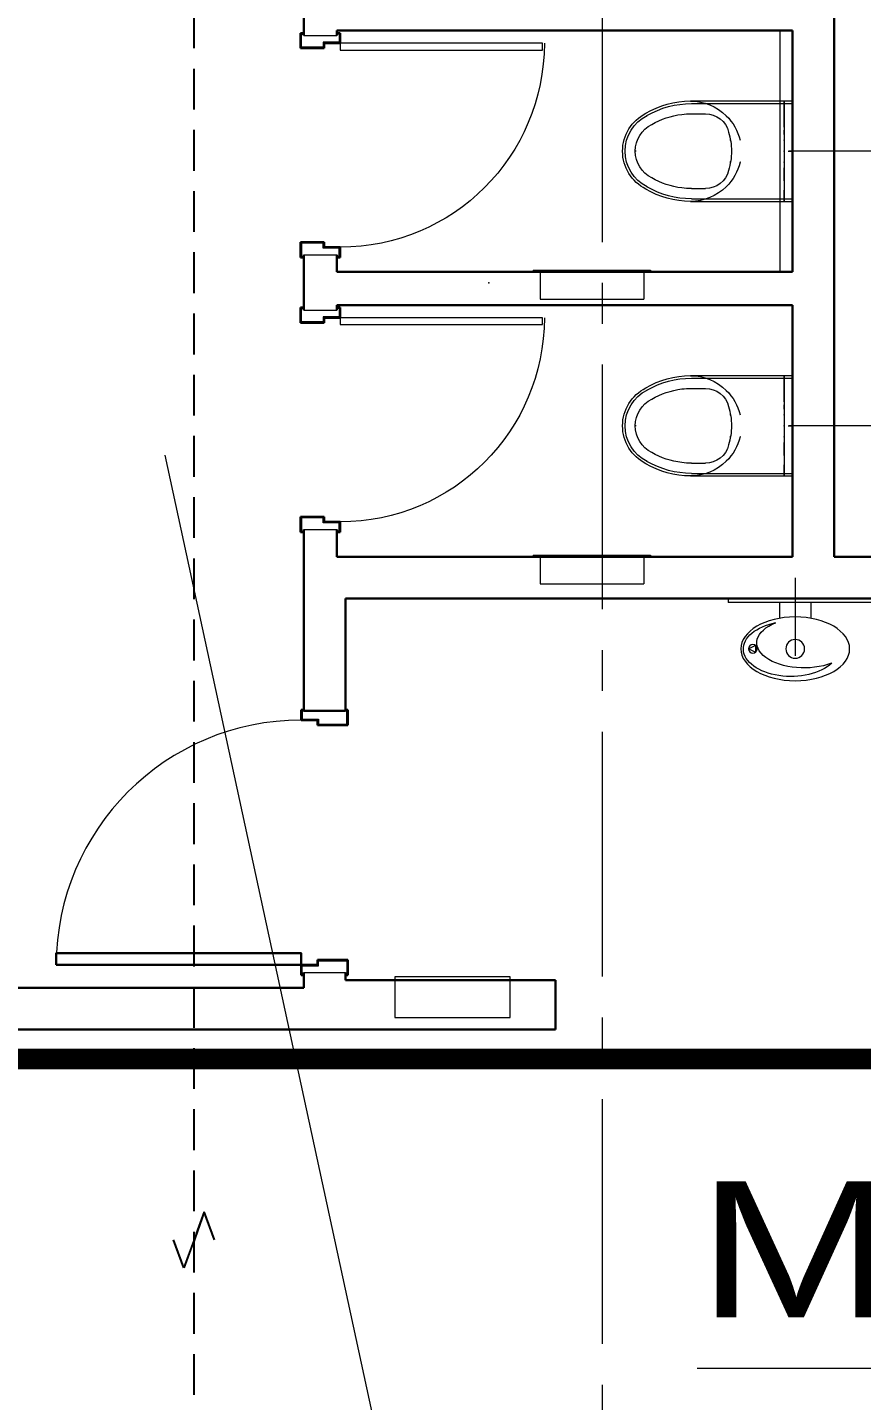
# Model space of a CAD drawing. Header units: inches. Extents: x -26012 to 27, y -11337 to 2082.
# Drawn here: x -23665.5 to -23542.9, y 489.3 to 691.2 of the extents above; entities that cross this region are included whole.
import ezdxf

# ---------------------------------------------------------------- set-up
doc = ezdxf.new("R2010")
doc.units = ezdxf.units.IN
doc.header["$LTSCALE"] = 48
doc.header["$MEASUREMENT"] = 0
for name, pattern in [('A106$0$DGN Style 4', [381.581252, 190.671456, -95.335728, 0.238339, -95.335728]), ('A106$0$DGN Style 6', [3626.571099, 1.906715, -762.685825, 1334.700194, -762.685825, 1.906715, -762.685825]), ('A_Column Grid$0$CENTER2', [1.125, 0.75, -0.125, 0.125, -0.125]), ('Core Callout Boundary$0$DASHED2', [0.375, 0.25, -0.125]), ('NB - 13th_Penthouse_plan$0$HIDDEN2', [0.1875, 0.125, -0.0625])]:
    doc.linetypes.add(name, pattern=pattern)
for name, color, linetype in [('A106$0$A-AREA-IDEN', 8, 'Continuous'), ('A106$0$A-DOOR', 8, 'Continuous'), ('A106$0$A-DOOR-FRAM', 8, 'Continuous'), ('A106$0$A-FLOR-PFIX', 8, 'Continuous'), ('A106$0$A-FLOR-SPCL', 8, 'Continuous'), ('A106$0$A-WALL-FULL-INTR', 8, 'Continuous'), ('A605$0$A-CLNG-MECH-RTRN', 8, 'Continuous'), ('A_Column Grid$0$A-GRID-GRD1-15', 8, 'A_Column Grid$0$CENTER2'), ('Core Callout Boundary$0$A-Detl-Iden', 6, 'Continuous'), ('M-HVAC-supp @ 96', 93, 'Continuous'), ('NB - 13th_Penthouse_plan$0$STDROPS', 1, 'NB - 13th_Penthouse_plan$0$HIDDEN2'), ('XREF', 8, 'Continuous')]:
    doc.layers.add(name, color=color, linetype=linetype)
doc.styles.add('A106$0$Arial', font='arial.ttf', dxfattribs={"height": 0.076839})

# ---------------------------------------------------------------- blocks, each defined once
blk = doc.blocks.new('A106$0$AFWALL_3')
at = {"layer": 'A106$0$A-FLOR-PFIX', "linetype": 'Continuous', "lineweight": 13}
for p, q in [((-15.02, 7.38), (-1.23, 7.38)), ((-14.88, 7), (0, 7)), ((-1.23, 3.52), (-1.23, 7.38)), ((-1.23, 7.38), (0, 7.38)), ((-1.23, 7.38), (-1.23, 5.73)), ((0, 7), (0, 7.38)), ((0, 7.38), (0, 5.92)), ((0, 7), (0, 0)), ((-14.88, 5.5), (-12.83, 5.5)), ((-1.23, 5.73), (-1.23, 5.48)), ((-1.23, 5.48), (-1.23, 4.99)), ((-1.23, 4.99), (-1.23, 4.35)), ((-1.23, 4.35), (-1.23, 3.07)), ((0, 5.92), (0, 5.64)), ((0, 5.64), (0, 5.1)), ((0, 5.1), (0, 4.4)), ((0, 4.4), (0, 3.11)), ((-1.23, 3.52), (-1.23, 3.28)), ((-1.23, 3.28), (-1.23, 2.6)), ((-1.23, 2.84), (-1.23, 3.07)), ((-1.23, 2.63), (-1.23, 2.84)), ((-1.23, 2.45), (-1.23, 2.63)), ((-1.23, 2.6), (-1.23, 1.62)), ((-1.23, 2.45), (-1.23, 1.75)), ((0, 2.92), (0, 3.11)), ((0, 2.74), (0, 2.92)), ((0, 2.59), (0, 2.74)), ((0, 2.59), (0, 1.85)), ((-23.12, 0), (-23.13, 0)), ((-23.09, 0), (-23.12, 0)), ((-23.05, 0), (-23.09, 0)), ((-22.99, 0), (-23.05, 0)), ((-9.14, 1.62), (-9.21, 1.62)), ((-9.05, 0), (-8.95, 0)), ((-8.94, 0), (-9, 0)), ((-8.95, 0), (-8.94, 0)), ((-1.29, 0), (-1.23, 0)), ((-1.23, 1.75), (-1.23, 0.91)), ((-1.23, 1.62), (-1.23, 1.59)), ((-1.23, 1.59), (-1.23, 1.5)), ((-1.23, 1.5), (-1.23, 1.35)), ((-1.23, 1.35), (-1.23, 0.92)), ((-1.23, 0.92), (-1.23, 0.47)), ((-1.23, 0.91), (-1.23, 0)), ((-1.23, 0.47), (-1.23, 0)), ((-1.23, 0), (-1.23, -0.47)), ((-1.23, 0), (-1.23, -0.91)), ((-0.64, 0), (0, 0)), ((0.64, 0), (-0.57, 0)), ((0, 1.85), (0, 0.96)), ((0, 0.96), (0, 0)), ((0, -7), (0, 0)), ((0, 0), (0, -0.96)), ((-9.14, -1.62), (-9.21, -1.62)), ((-7.76, -1.62), (-7.67, -1.62)), ((-7.66, -1.62), (-7.71, -1.62)), ((-7.67, -1.62), (-7.66, -1.62)), ((-1.23, -0.47), (-1.23, -0.92)), ((-1.23, -0.91), (-1.23, -1.75)), ((-1.23, -0.92), (-1.23, -1.35)), ((-1.23, -1.35), (-1.23, -1.5)), ((-1.23, -1.5), (-1.23, -1.59)), ((-1.23, -1.59), (-1.23, -1.62)), ((-1.23, -1.62), (-1.23, -2.6)), ((-1.23, -1.75), (-1.23, -2.45)), ((0, -0.96), (0, -1.85)), ((0, -1.85), (0, -2.59)), ((-1.23, -2.63), (-1.23, -2.45)), ((-1.23, -2.6), (-1.23, -3.28)), ((-1.23, -2.84), (-1.23, -2.63)), ((-1.23, -3.07), (-1.23, -2.84)), ((-1.23, -4.35), (-1.23, -3.07)), ((-1.23, -3.28), (-1.23, -3.52)), ((-1.23, -3.52), (-1.23, -7.38)), ((0, -2.74), (0, -2.59)), ((0, -2.92), (0, -2.74)), ((0, -3.11), (0, -2.92)), ((0, -4.4), (0, -3.11)), ((-14.88, -5.5), (-12.83, -5.5)), ((-1.23, -4.35), (-1.23, -4.99)), ((-1.23, -4.99), (-1.23, -5.48)), ((-1.23, -5.48), (-1.23, -5.73)), ((-1.23, -7.38), (-1.23, -5.73)), ((0, -4.4), (0, -5.1)), ((0, -5.1), (0, -5.64)), ((0, -5.64), (0, -5.92)), ((0, -7.38), (0, -5.92)), ((-15.02, -7.38), (-1.23, -7.38)), ((-14.88, -7), (0, -7)), ((-1.23, -7.38), (0, -7.38)), ((0, -7), (0, -7.38))]:
    blk.add_line(p, q, dxfattribs=at)
at = {"layer": 'A106$0$A-FLOR-PFIX', "linetype": 'Continuous', "lineweight": 13, "extrusion": (0, 0, -1)}
for centre, radius, start, end in [((14.95, -5.73), 13.11, 59.5714, 89.6853), ((14.88, -6), 13, 59.8405, 90), ((14.88, -6), 13, 59.8406, 90.0001), ((15.04, -0.17), 7.54, 90.1427, 134.4461), ((18.75, 0), 6.25, 360, 63.0198), ((18.75, 0), 5.88, 360, 63.119), ((14.88, -6), 11.5, 59.6174, 82.8545), ((14.88, -6), 11.5, 82.8545, 90), ((12.81, 2), 3.5, 89.6441, 166.4342), ((15.04, -0.17), 7.54, 134.4461, 166.2742), ((18.75, 0), 4.38, 360, 63.6571), ((19, 0), 10, 163.6146, 180), ((18.75, 0), 6.25, 296.9802, 360), ((18.75, 0), 5.88, 296.881, 360), ((18.75, 0), 4.38, 296.3429, 360), ((15.04, 0.16), 7.54, 193.7258, 225.5539), ((19, 0), 10, 180, 196.3854), ((14.88, 6), 11.5, 277.1455, 300.3826), ((12.81, -2), 3.5, 193.5658, 270.3559), ((14.95, 5.73), 13.11, 270.3147, 300.4286), ((14.88, 6), 13, 269.9999, 300.1594), ((14.88, 6), 13, 270, 300.1595), ((14.88, 6), 11.5, 270, 277.1455), ((15.04, 0.16), 7.54, 225.5539, 269.8573)]:
    blk.add_arc(centre, radius, start, end, dxfattribs=at)
at = {"layer": 'A106$0$A-FLOR-PFIX', "linetype": 'Continuous', "lineweight": 13}
for p in [(-1.23, 1.62), (-1.23, 0), (0, 0), (-1.23, -1.62)]:
    blk.add_point(p, dxfattribs=at)
blk = doc.blocks.new('A106$0$AFWALL_4')
at = {"layer": 'A106$0$A-FLOR-PFIX', "linetype": 'Continuous', "lineweight": 13}
for p, q in [((-15.02, 7.38), (-1.23, 7.38)), ((-14.88, 7), (0, 7)), ((-1.23, 3.52), (-1.23, 7.38)), ((-1.23, 7.38), (0, 7.38)), ((-1.23, 7.38), (-1.23, 5.73)), ((0, 7), (0, 7.38)), ((0, 7.38), (0, 5.92)), ((0, 7), (0, 0)), ((-14.88, 5.5), (-12.83, 5.5)), ((-1.23, 5.73), (-1.23, 5.48)), ((-1.23, 5.48), (-1.23, 4.99)), ((-1.23, 4.99), (-1.23, 4.35)), ((-1.23, 4.35), (-1.23, 3.07)), ((0, 5.92), (0, 5.64)), ((0, 5.64), (0, 5.1)), ((0, 5.1), (0, 4.4)), ((0, 4.4), (0, 3.11)), ((-1.23, 3.52), (-1.23, 3.28)), ((-1.23, 3.28), (-1.23, 2.6)), ((-1.23, 2.84), (-1.23, 3.07)), ((-1.23, 2.63), (-1.23, 2.84)), ((-1.23, 2.45), (-1.23, 2.63)), ((-1.23, 2.6), (-1.23, 1.62)), ((-1.23, 2.45), (-1.23, 1.75)), ((0, 2.92), (0, 3.11)), ((0, 2.74), (0, 2.92)), ((0, 2.59), (0, 2.74)), ((0, 2.59), (0, 1.85)), ((-23.12, 0), (-23.13, 0)), ((-23.09, 0), (-23.12, 0)), ((-23.05, 0), (-23.09, 0)), ((-22.99, 0), (-23.05, 0)), ((-9.14, 1.62), (-9.21, 1.62)), ((-9.05, 0), (-8.95, 0)), ((-8.94, 0), (-9, 0)), ((-8.95, 0), (-8.94, 0)), ((-1.29, 0), (-1.23, 0)), ((-1.23, 1.75), (-1.23, 0.91)), ((-1.23, 1.62), (-1.23, 1.59)), ((-1.23, 1.59), (-1.23, 1.5)), ((-1.23, 1.5), (-1.23, 1.35)), ((-1.23, 1.35), (-1.23, 0.92)), ((-1.23, 0.92), (-1.23, 0.47)), ((-1.23, 0.91), (-1.23, 0)), ((-1.23, 0.47), (-1.23, 0)), ((-1.23, 0), (-1.23, -0.47)), ((-1.23, 0), (-1.23, -0.91)), ((-0.64, 0), (0, 0)), ((0.64, 0), (-0.57, 0)), ((0, 1.85), (0, 0.96)), ((0, 0.96), (0, 0)), ((0, -7), (0, 0)), ((0, 0), (0, -0.96)), ((-9.14, -1.62), (-9.21, -1.62)), ((-7.76, -1.62), (-7.67, -1.62)), ((-7.66, -1.62), (-7.71, -1.62)), ((-7.67, -1.62), (-7.66, -1.62)), ((-1.23, -0.47), (-1.23, -0.92)), ((-1.23, -0.91), (-1.23, -1.75)), ((-1.23, -0.92), (-1.23, -1.35)), ((-1.23, -1.35), (-1.23, -1.5)), ((-1.23, -1.5), (-1.23, -1.59)), ((-1.23, -1.59), (-1.23, -1.62)), ((-1.23, -1.62), (-1.23, -2.6)), ((-1.23, -1.75), (-1.23, -2.45)), ((0, -0.96), (0, -1.85)), ((0, -1.85), (0, -2.59)), ((-1.23, -2.63), (-1.23, -2.45)), ((-1.23, -2.6), (-1.23, -3.28)), ((-1.23, -2.84), (-1.23, -2.63)), ((-1.23, -3.07), (-1.23, -2.84)), ((-1.23, -4.35), (-1.23, -3.07)), ((-1.23, -3.28), (-1.23, -3.52)), ((-1.23, -3.52), (-1.23, -7.38)), ((0, -2.74), (0, -2.59)), ((0, -2.92), (0, -2.74)), ((0, -3.11), (0, -2.92)), ((0, -4.4), (0, -3.11)), ((-14.88, -5.5), (-12.83, -5.5)), ((-1.23, -4.35), (-1.23, -4.99)), ((-1.23, -4.99), (-1.23, -5.48)), ((-1.23, -5.48), (-1.23, -5.73)), ((-1.23, -7.38), (-1.23, -5.73)), ((0, -4.4), (0, -5.1)), ((0, -5.1), (0, -5.64)), ((0, -5.64), (0, -5.92)), ((0, -7.38), (0, -5.92)), ((-15.02, -7.38), (-1.23, -7.38)), ((-14.88, -7), (0, -7)), ((-1.23, -7.38), (0, -7.38)), ((0, -7), (0, -7.38))]:
    blk.add_line(p, q, dxfattribs=at)
at = {"layer": 'A106$0$A-FLOR-PFIX', "linetype": 'Continuous', "lineweight": 13, "extrusion": (0, 0, -1)}
for centre, radius, start, end in [((14.95, -5.73), 13.11, 59.5714, 89.6853), ((14.88, -6), 13, 59.8405, 90), ((14.88, -6), 13, 59.8406, 90.0001), ((15.04, -0.17), 7.54, 90.1427, 134.4461), ((18.75, 0), 6.25, 360, 63.0198), ((18.75, 0), 5.88, 360, 63.119), ((14.88, -6), 11.5, 59.6174, 82.8545), ((14.88, -6), 11.5, 82.8545, 90), ((12.81, 2), 3.5, 89.6441, 166.4342), ((15.04, -0.17), 7.54, 134.4461, 166.2742), ((18.75, 0), 4.38, 360, 63.6571), ((19, 0), 10, 163.6146, 180), ((18.75, 0), 6.25, 296.9802, 360), ((18.75, 0), 5.88, 296.881, 360), ((18.75, 0), 4.38, 296.3429, 360), ((15.04, 0.16), 7.54, 193.7258, 225.5539), ((19, 0), 10, 180, 196.3854), ((14.88, 6), 11.5, 277.1455, 300.3826), ((12.81, -2), 3.5, 193.5658, 270.3559), ((14.95, 5.73), 13.11, 270.3147, 300.4286), ((14.88, 6), 13, 269.9999, 300.1594), ((14.88, 6), 13, 270, 300.1595), ((14.88, 6), 11.5, 270, 277.1455), ((15.04, 0.16), 7.54, 225.5539, 269.8573)]:
    blk.add_arc(centre, radius, start, end, dxfattribs=at)
at = {"layer": 'A106$0$A-FLOR-PFIX', "linetype": 'Continuous', "lineweight": 13}
for p in [(-1.23, 1.62), (-1.23, 0), (0, 0), (-1.23, -1.62)]:
    blk.add_point(p, dxfattribs=at)
blk = doc.blocks.new('*U377')
at = {"layer": 'A106$0$A-FLOR-SPCL', "linetype": 'Continuous', "lineweight": 13}
for p, q in [((-8.63, 0.75), (-8.63, 0.5)), ((-8.63, 0.75), (8.63, 0.75)), ((-8.63, 0.5), (8.63, 0.5)), ((-7.63, 0.5), (-7.62, -3.5)), ((7.63, 0.5), (7.63, -3.5)), ((8.63, 0.75), (8.63, 0.5)), ((-7.62, -3.5), (7.63, -3.5))]:
    blk.add_line(p, q, dxfattribs=at)
blk = doc.blocks.new('*U378')
at = {"layer": 'A106$0$A-FLOR-SPCL', "linetype": 'Continuous', "lineweight": 13}
for p, q in [((-8.63, 0.75), (-8.63, 0.5)), ((-8.63, 0.75), (8.63, 0.75)), ((-8.63, 0.5), (8.63, 0.5)), ((-7.63, 0.5), (-7.62, -3.5)), ((7.63, 0.5), (7.63, -3.5)), ((8.63, 0.75), (8.63, 0.5)), ((-7.62, -3.5), (7.63, -3.5))]:
    blk.add_line(p, q, dxfattribs=at)
blk = doc.blocks.new('*U369')
at = {"layer": 'A106$0$A-DOOR', "linetype": 'Continuous', "lineweight": 0}
for centre in [(613, 285), (613, -38)]:
    blk.add_arc(centre, 240, 180, 270, dxfattribs=at)
at = {"layer": 'A106$0$A-DOOR', "linetype": 'Continuous', "lineweight": 0, "extrusion": (0, 0, -1)}
blk.add_arc((-659, -799.2), 288, 90, 180, dxfattribs=at)
at = {"layer": 'A106$0$A-DOOR', "linetype": 'Continuous', "lineweight": 13}
for points in [[(613, 277), (375, 277), (375, 285), (613, 285)], [(613, -46), (375, -46), (375, -38), (613, -38)]]:
    blk.add_3dface(points, dxfattribs=at)
at = {"layer": 'A106$0$A-DOOR', "linetype": 'Continuous', "lineweight": 30}
blk.add_3dface([(947, -799.2), (947, -785.2), (659, -785.2), (659, -799.2)], dxfattribs=at)
at = {"layer": 'A106$0$A-DOOR-FRAM', "linetype": 'Continuous', "lineweight": 30}
for p, q in [((613, 297), (613, 285)), ((613, 297), (616, 297)), ((659.8, 297), (656.8, 297)), ((659.8, 279), (659.8, 297)), ((613, 285), (631.8, 285)), ((631.8, 285), (631.8, 279)), ((631.8, 279), (659.8, 279)), ((631.8, 45), (631.8, 51)), ((631.8, 51), (659.8, 51)), ((659.8, 51), (659.8, 33)), ((613, 33), (613, 45)), ((613, 45), (631.8, 45)), ((613, 33), (616, 33)), ((659.8, 33), (656.8, 33)), ((613, -26), (613, -38)), ((613, -26), (616, -26)), ((659.8, -26), (656.8, -26)), ((659.8, -44), (659.8, -26)), ((613, -38), (631.8, -38)), ((631.8, -38), (631.8, -44)), ((631.8, -44), (659.8, -44)), ((631.8, -278), (631.8, -272)), ((631.8, -272), (659.8, -272)), ((659.8, -272), (659.8, -290)), ((613, -290), (613, -278)), ((613, -278), (631.8, -278)), ((613, -290), (616, -290)), ((659.8, -290), (656.8, -290)), ((604, -517.2), (604, -499.2)), ((604, -499.2), (607, -499.2)), ((659, -499.2), (656, -499.2)), ((659, -499.2), (659, -511.2)), ((659, -511.2), (639.6, -511.2)), ((639.6, -511.2), (639.6, -517.2)), ((639.6, -517.2), (604, -517.2)), ((604, -793.2), (604, -811.2)), ((639.6, -793.2), (604, -793.2)), ((639.6, -799.2), (639.6, -793.2)), ((659, -799.2), (639.6, -799.2)), ((659, -811.2), (659, -799.2)), ((604, -811.2), (607, -811.2)), ((659, -811.2), (656, -811.2))]:
    blk.add_line(p, q, dxfattribs=at)
at = {"layer": 'A106$0$A-DOOR-FRAM', "linetype": 'Continuous', "lineweight": 13}
for p, q in [((614.2, 295.8), (614.2, 286.2)), ((614.2, 295.8), (616, 295.8)), ((616, 297), (616, 295.8)), ((656.8, 295.8), (656.8, 297)), ((658.6, 295.8), (656.8, 295.8)), ((658.6, 280.2), (658.6, 295.8)), ((614.2, 286.2), (633, 286.2)), ((633, 286.2), (633, 280.2)), ((633, 280.2), (658.6, 280.2)), ((633, 43.8), (633, 49.8)), ((633, 49.8), (658.6, 49.8)), ((658.6, 49.8), (658.6, 34.2)), ((614.2, 34.2), (614.2, 43.8)), ((614.2, 43.8), (633, 43.8)), ((614.2, 34.2), (616, 34.2)), ((616, 33), (616, 34.2)), ((658.6, 34.2), (656.8, 34.2)), ((656.8, 34.2), (656.8, 33)), ((614.2, -27.2), (614.2, -36.8)), ((614.2, -27.2), (616, -27.2)), ((616, -26), (616, -27.2)), ((656.8, -27.2), (656.8, -26)), ((658.6, -27.2), (656.8, -27.2)), ((658.6, -42.8), (658.6, -27.2)), ((614.2, -36.8), (633, -36.8)), ((633, -36.8), (633, -42.8)), ((633, -42.8), (658.6, -42.8)), ((633, -279.2), (633, -273.2)), ((633, -273.2), (658.6, -273.2)), ((658.6, -273.2), (658.6, -288.8)), ((614.2, -288.8), (614.2, -279.2)), ((614.2, -279.2), (633, -279.2)), ((614.2, -288.8), (616, -288.8)), ((616, -290), (616, -288.8)), ((658.6, -288.8), (656.8, -288.8)), ((656.8, -288.8), (656.8, -290)), ((605.2, -516), (605.2, -500.4)), ((605.2, -500.4), (607, -500.4)), ((607, -500.4), (607, -499.2)), ((656, -499.2), (656, -500.4)), ((657.8, -500.4), (656, -500.4)), ((657.8, -500.4), (657.8, -510)), ((638.4, -516), (605.2, -516)), ((657.8, -510), (638.4, -510)), ((638.4, -510), (638.4, -516)), ((638.4, -794.4), (605.2, -794.4)), ((605.2, -794.4), (605.2, -810)), ((638.4, -800.4), (638.4, -794.4)), ((657.8, -800.4), (638.4, -800.4)), ((657.8, -810), (657.8, -800.4)), ((605.2, -810), (607, -810)), ((607, -810), (607, -811.2)), ((656, -811.2), (656, -810)), ((657.8, -810), (656, -810))]:
    blk.add_line(p, q, dxfattribs=at)
at = {"layer": 'A106$0$A-FLOR-PFIX', "linetype": 'A106$0$DGN Style 4', "lineweight": 0}
for p, q in [((-81, 158), (81, 158)), ((-372, -165), (81, -165))]:
    blk.add_line(p, q, dxfattribs=at)
at = {"layer": 'A106$0$A-FLOR-PFIX', "linetype": 'A106$0$DGN Style 6', "lineweight": 0}
blk.add_line((78, -344), (78, -525.3), dxfattribs=at)
at = {"layer": 'A106$0$A-FLOR-PFIX', "linetype": 'Continuous', "lineweight": 13}
for p, q in [((-157, -368), (157, -368)), ((157, -368), (157, -373)), ((-157, -373), (157, -373)), ((59.5, -373), (59.5, -391.5)), ((96.5, -373), (96.5, -391.5)), ((124.6, -423.4), (124.6, -431.4)), ((124.6, -423.4), (132.7, -427.4)), ((132.7, -427.4), (124.6, -431.4))]:
    blk.add_line(p, q, dxfattribs=at)
for centre, radius in [((78, -427.4), 11), ((127.7, -427.4), 5.04)]:
    blk.add_circle(centre, radius, dxfattribs=at)
blk.add_ellipse((78, -427.4), major_axis=(64, 0), ratio=0.585946, dxfattribs=at)
for centre, major_axis, ratio, start_param, end_param in [((83, -427.4), (-56, 0), 0.579895, 0.54426, 4.392868), ((67.6, -420.3), (-55.6, 0), 0.529869, 0.947442, 4.07663)]:
    blk.add_ellipse(centre, major_axis=major_axis, ratio=ratio, start_param=start_param, end_param=end_param, dxfattribs=at)
at = {"layer": 'A106$0$A-FLOR-SPCL', "linetype": 'Continuous', "lineweight": 13}
blk.add_3dface([(413, -813), (549, -813), (549, -861), (413, -861)], dxfattribs=at)
at = {"layer": 'A106$0$A-WALL-FULL-INTR', "linetype": 'Continuous', "lineweight": 30}
for p, q in [((32, -319), (32, 875)), ((656, 562.9), (656, 294)), ((81, 16), (81, 300)), ((81, 300), (617, 300)), ((617, 300), (617, 294)), ((617, 36), (617, 16)), ((656, 36), (656, -29)), ((81, 16), (617, 16)), ((81, -23), (617, -23)), ((81, -319), (81, -23)), ((617, -23), (617, -29)), ((617, -287), (617, -319)), ((656, -287), (656, -500.4)), ((32, -319), (-656, -319)), ((617, -319), (81, -319)), ((607, -368), (-607, -368)), ((607, -368), (607, -500.4)), ((607, -500.4), (656, -500.4)), ((360, -817), (360, -875)), ((607, -817), (360, -817)), ((607, -808.2), (607, -817)), ((656, -808.2), (656, -826)), ((1350, -826), (656, -826)), ((1350, -875), (360, -875))]:
    blk.add_line(p, q, dxfattribs=at)
at = {"layer": 'A106$0$A-WALL-FULL-INTR', "linetype": 'Continuous', "lineweight": 0}
for p, q in [((656, 294), (617, 294)), ((656, 36), (617, 36)), ((656, -29), (617, -29)), ((656, -287), (617, -287)), ((656, -808.2), (607, -808.2))]:
    blk.add_line(p, q, dxfattribs=at)
at = {"layer": 'A106$0$A-FLOR-PFIX', "linetype": 'Continuous', "lineweight": 13, "extrusion": (0, 0, -1), "xscale": 8, "yscale": 8, "zscale": 8}
for name, p in [('A106$0$AFWALL_3', (-81, 158)), ('A106$0$AFWALL_4', (-81, -165))]:
    blk.add_blockref(name, p, dxfattribs=at)
at = {"layer": 'A106$0$A-FLOR-SPCL', "linetype": 'Continuous', "lineweight": 13, "extrusion": (0, 0, -1), "xscale": 8, "yscale": 8, "zscale": 8}
for name, p in [('*U377', (-317, 12)), ('*U378', (-317, -323))]:
    blk.add_blockref(name, p, dxfattribs=at)
blk = doc.blocks.new('A106')
at = {"layer": 'A106$0$A-AREA-IDEN', "lineweight": 13}
blk.add_line((-23567.07, 494.1, 0.21), (-23431.44, 494.1, 0.21), dxfattribs=at)
at = {"layer": 'A106$0$A-AREA-IDEN', "lineweight": 0, "elevation": 0.21, "flags": 128}
blk.add_lwpolyline([(-23567.07, 413.23), (-23598.77, 413.23), (-23645.26, 628.32)], dxfattribs=at)
at = {"layer": 'A106$0$A-WALL-FULL-INTR', "lineweight": 30, "extrusion": (0, 0, -1), "xscale": 0.125, "yscale": 0.125, "zscale": 0.125}
blk.add_blockref('*U369', (23542.91, 653.28), dxfattribs=at)
at = {"layer": 'A106$0$A-AREA-IDEN', "lineweight": 13, "insert": (-23567.07, 501.58, 0.21), "char_height": 20, "attachment_point": 7, "line_spacing_factor": 0.6, "style": 'A106$0$Arial'}
blk.add_mtext('\\H1x;\\W1.24688;MEN "A"', dxfattribs=at)
blk = doc.blocks.new('A605')
at = {"layer": 'A605$0$A-CLNG-MECH-RTRN', "lineweight": 13}
for p, q in [((-23554.91, 690.78, 0), (-23554.91, 655.28)), ((-23553.03, 690.78, 0), (-23553.03, 655.28)), ((-23553.03, 649.78, 0), (-23553.03, 614.91))]:
    blk.add_line(p, q, dxfattribs=at)
blk.add_point((-23597.7, 653.68), dxfattribs=at)
blk = doc.blocks.new('Core Callout Boundary')
at = {"layer": 'Core Callout Boundary$0$A-Detl-Iden', "linetype": 'Core Callout Boundary$0$DASHED2', "const_width": 3, "flags": 128}
blk.add_lwpolyline([(-23203.71, 1040.12), (-23829.2, 1040.12), (-23829.2, 539.55), (-23203.71, 539.55)], close=True, dxfattribs=at)
blk = doc.blocks.new('Symbol-BreakLine-Anno')
at = {"color": 170}
blk.add_wipeout([(-0.0101, -0.0349), (-0.0101, 0.0037), (0.0429, -0.0156)], dxfattribs=at)
at = {"color": 0, "linetype": 'ByBlock'}
blk.add_line((0.0429, -0.0156), (0, -0.0313), dxfattribs=at)
at = {"color": 170}
blk.add_wipeout([(0.0101, 0.0349), (0.0101, -0.0037), (-0.0429, 0.0156)], dxfattribs=at)
at = {"color": 0, "linetype": 'ByBlock'}
for p, q in [((0, 0.0312), (-0.0429, 0.0156)), ((-0.0429, 0.0156), (0.0429, -0.0156))]:
    blk.add_line(p, q, dxfattribs=at)
at = {"linetype": 'Continuous', "flags": 128}
blk.add_lwpolyline([(0, 0), (0, 0)], close=True, dxfattribs=at)
blk = doc.blocks.new('NB - 13th_Penthouse_plan')
at = {"layer": 'NB - 13th_Penthouse_plan$0$STDROPS'}
blk.add_line((-23641.02, 463.16), (-23641.02, 830.8), dxfattribs=at)
blk = doc.blocks.new('A_Column Grid')
at = {"layer": 'A_Column Grid$0$A-GRID-GRD1-15', "lineweight": 0}
blk.add_line((-23581.02, 1667.67), (-23581.02, -2700.91), dxfattribs=at)

msp = doc.modelspace()

# ---------------------------------------------------------------- block references
at = {"layer": 'XREF'}
for name in ['A106', 'A605', 'Core Callout Boundary']:
    msp.add_blockref(name, (0, 0), dxfattribs=at)

# ---------------------------------------------------------------- next in the draw order: block references
at = {"layer": 'M-HVAC-supp @ 96', "xscale": 96, "yscale": 96, "zscale": 96, "rotation": 270}
msp.add_blockref('Symbol-BreakLine-Anno', (-23641.02, 512.96), dxfattribs=at)

# ---------------------------------------------------------------- next in the draw order: block references
at = {"layer": 'XREF'}
for name in ['A_Column Grid', 'NB - 13th_Penthouse_plan']:
    msp.add_blockref(name, (0, 0), dxfattribs=at)

doc.saveas('drawing.dxf')
